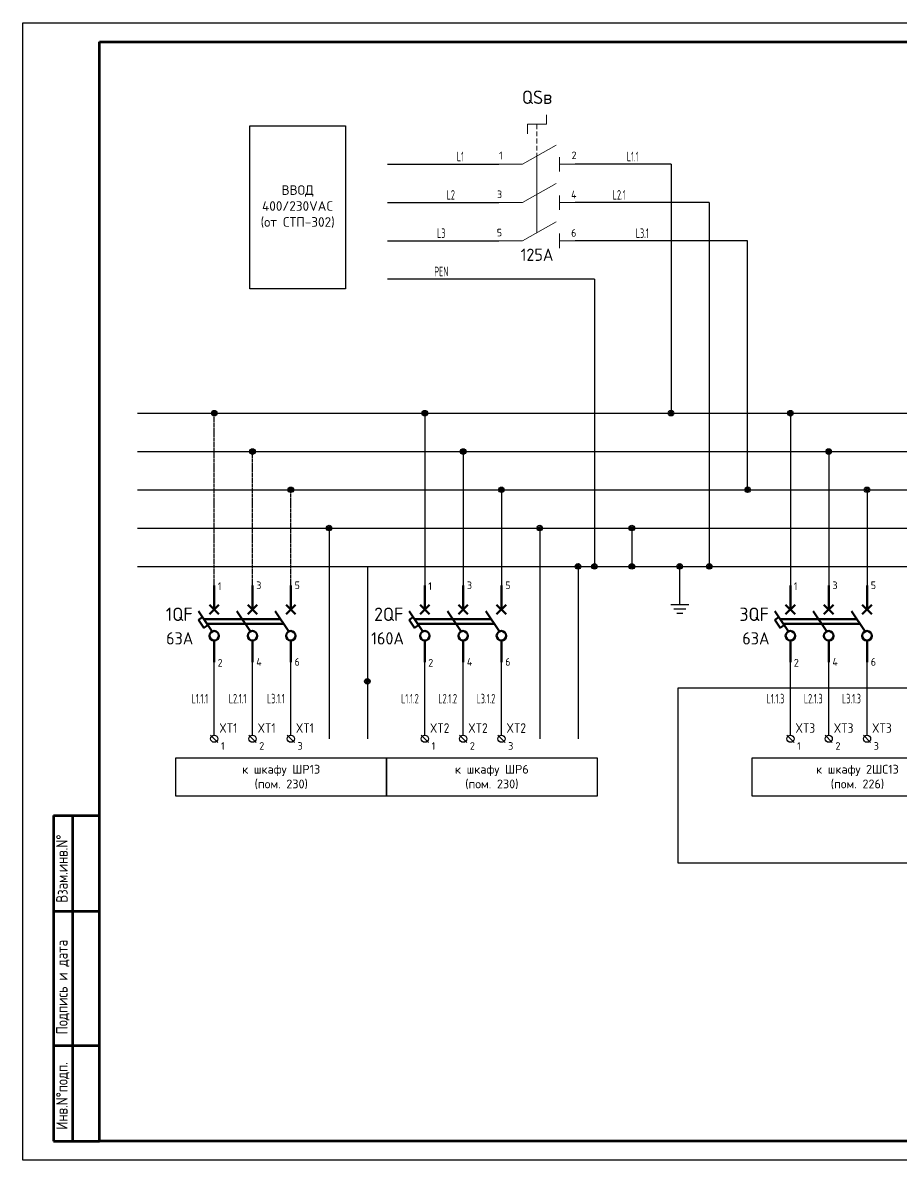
# Model space of a CAD drawing. Extents: x 397 to 835, y -5 to 464.
# Drawn here: x 415.3 to 644.4, y -5.5 to 291.5 of the extents above; entities that cross this region are included whole.
import ezdxf
from ezdxf.enums import TextEntityAlignment as Align

# ---------------------------------------------------------------- set-up
doc = ezdxf.new("R2010")
doc.units = 0
doc.linetypes.add('HIDDEN2', pattern=[0.1875, 0.125, -0.0625])
doc.linetypes.add('STRIH', pattern=[2, 1, -1])
doc.layers.add('_Рамка', color=7, linetype='Continuous', lineweight=25)
for name, color, linetype in [('Layer1', 7, 'Continuous'), ('MISC', 5, 'Continuous'), ('SYMS', 7, 'Continuous'), ('TAGFIXED', 7, 'Continuous'), ('TAGS', 7, 'Continuous'), ('TERMS', 7, 'Continuous'), ('WIREFIXED', 1, 'Continuous'), ('зелено-желтый_2.5_ПВ3', 60, 'Continuous'), ('зелено-желтый_4_ПВ3', 60, 'Continuous'), ('зелено-желтый_6_ПВ3', 60, 'Continuous'), ('медь_шина', 7, 'Continuous'), ('черный_2.5_ПВ3', 250, 'Continuous'), ('черный_6_ПВ3', 250, 'Continuous')]:
    doc.layers.add(name, color=color, linetype=linetype)
doc.styles.add('GOST-2.304_Type-B', font='GOST_Common.ttf')
doc.styles.add('ISOCPEUR', font='isocpeur.ttf', dxfattribs={"width": 0.8})
doc.styles.add('WD', font='txt.shx')
doc.styles.add('WD_IEC', font='ISOCP2.shx', dxfattribs={"width": 0.9, "height": 4})
doc.styles.add('ГОСТ 2.304', font='isocpeur.ttf')

# ---------------------------------------------------------------- blocks, each defined once
blk = doc.blocks.new('HGND2')
for p, q in [((0, 0.09375), (0, -0.09375)), ((0.046875, 0.0625), (0.046875, -0.0625)), ((0.09375, 0.03125), (0.09375, -0.03125))]:
    blk.add_line(p, q)
at = {"style": 'WD', "flags": 1}
blk.add_attdef('X4TERM01', (0, 0), '', height=0.01, dxfattribs=at)
blk = doc.blocks.new('WDDOT')
for radius in [0.72, 0.449, 0.223]:
    blk.add_circle((0, 0), radius)
blk = doc.blocks.new('WD_WNH')
at = {"linetype": 'Continuous', "style": 'WD_IEC', "width": 0.8}
blk.add_attdef('WIRENO', text='', height=2.5, dxfattribs=at).set_placement((0, 0.75), align=Align.CENTER)
at = {"style": 'WD_IEC', "flags": 1}
for tag, p in [('W08USER', (0, 0.375)), ('W04USER', (0, 0.875)), ('W05USER', (0, 0.75)), ('W09USER', (0, 0.25)), ('W03USER', (0, 1)), ('W06USER', (0, 0.625)), ('W07USER', (0, 0.5)), ('W02USER', (0, 1.125)), ('W01USER', (0, 1.25)), ('W10USER', (0, 0.125))]:
    blk.add_attdef(tag, text='', height=0.08, dxfattribs=at).set_placement(p, align=Align.CENTER)
blk = doc.blocks.new('VCB1_021')
at = {"lineweight": 50}
for p, q in [((0, -6.25), (0, 0)), ((-1.25, -7.5), (1.25, -5)), ((-1.25, -5), (1.25, -7.5)), ((-0.5, -12), (-4.09, -6.67)), ((0, -20), (0, -14.38))]:
    blk.add_line(p, q, dxfattribs=at)
blk.add_lwpolyline([(-4.09, -8.93), (-3.05, -8.23), (-1.66, -10.31), (-2.7, -11.01)], close=True, dxfattribs=at)
blk.add_circle((0, -13.12), 1.25, dxfattribs=at)
at = {"style": 'WD_IEC', "flags": 1}
for tag, p, height in [('X2TERM01', (0, 0), 0.08), ('ASSYCODE', (7.5, -12.5), 1), ('FAMILY', (7.5, -15), 1), ('X8TERM02', (0, -20), 0.08)]:
    blk.add_attdef(tag, p, '', height=height, dxfattribs=at)
at = {"style": 'GOST-2.304_Type-B'}
for tag, p in [('TERM01', (0.89, -0.18)), ('TERM02', (0.89, -20.18))]:
    blk.add_attdef(tag, text='', height=2, dxfattribs=at).set_placement(p, align=Align.MIDDLE_LEFT)
for tag, height, style, flags, p in [('DESC3', 2.7, 'WD_IEC', 1, (15, -5)), ('INST', 2.7, 'WD_IEC', 1, (17.5, -7.5)), ('MFG', 1.5, 'WD_IEC', 9, (10, -7.5)), ('CAT', 1.5, 'WD_IEC', 9, (10, -10)), ('LOC', 2.7, 'WD_IEC', 1, (20, -12.5)), ('XREF', 2.7, 'GOST-2.304_Type-B', 1, (25, -17.5)), ('DESC1', 2.7, 'WD_IEC', 1, (15, -20)), ('DESC2', 2.7, 'WD_IEC', 1, (15, -25))]:
    blk.add_attdef(tag, text='', height=height, dxfattribs=dict(style=style, flags=flags)).set_placement(p, align=Align.RIGHT)
for tag, height, p in [('TAG1', 3.5, (-7.5, -7.5)), ('RATING1', 3.2, (-7.31, -13.79))]:
    blk.add_attdef(tag, text='', height=height, dxfattribs=at).set_placement(p, align=Align.MIDDLE_RIGHT)
blk = doc.blocks.new('VCB2_021')
at = {"lineweight": 50}
for p, q in [((0, -6.25), (0, 0)), ((-1.25, -7.5), (1.25, -5)), ((-1.25, -5), (1.25, -7.5)), ((-12.69, -8.75), (-2.69, -8.75)), ((-0.5, -12), (-4.09, -6.67)), ((-11.85, -10), (-1.85, -10)), ((0, -20), (0, -14.38))]:
    blk.add_line(p, q, dxfattribs=at)
blk.add_circle((0, -13.12), 1.25, dxfattribs=at)
at = {"style": 'WD_IEC', "flags": 1}
for tag, p in [('LOC', (15, 5)), ('DESC3', (17.5, 0)), ('DESC2', (17.5, -5)), ('DESC1', (17.5, -22.5)), ('INST', (15, -27.5)), ('XREF', (17.5, -32.5))]:
    blk.add_attdef(tag, text='', height=2.7, dxfattribs=at).set_placement(p, align=Align.RIGHT)
for tag, p, height in [('X2TERM01', (0, 0), 0.08), ('FAMILY', (12.5, -17.5), 1), ('X8TERM02', (0, -20), 0.08)]:
    blk.add_attdef(tag, p, '', height=height, dxfattribs=at)
at = {"style": 'GOST-2.304_Type-B'}
for tag, p in [('TERM01', (0.97, 0.06)), ('TERM02', (0.97, -19.94))]:
    blk.add_attdef(tag, text='', height=2, dxfattribs=at).set_placement(p, align=Align.MIDDLE_LEFT)
at = {"style": 'GOST-2.304_Type-B', "flags": 1}
blk.add_attdef('TAG2', text='', height=3.5, dxfattribs=at).set_placement((2.5, -10), align=Align.MIDDLE_LEFT)
blk = doc.blocks.new('HDS1_001_1-')
at = {"linetype": 'Continuous', "lineweight": 0}
for p, q in [((12.5, 10.44), (12.5, 12.94)), ((7.5, 7.94), (7.5, 10.44)), ((7.5, 10.44), (12.5, 10.44))]:
    blk.add_line(p, q, dxfattribs=at)
at = {"linetype": 'HIDDEN2', "lineweight": 0, "ltscale": 10}
blk.add_line((10, 10.44), (10, 2.14), dxfattribs=at)
at = {"layer": 'Layer1', "lineweight": 0}
for p, q in [((15.87, 1.88), (15.87, -1.88)), ((15.87, 0), (20, 0))]:
    blk.add_line(p, q, dxfattribs=at)
blk.add_lwpolyline([(0, 0), (6.25, 0), (15, 5)], dxfattribs=at)
at = {"style": 'GOST-2.304_Type-B'}
for tag, height, p in [('TAG1', 3.5, (10, 17.5)), ('RATING1', 3.2, (10, -5))]:
    blk.add_attdef(tag, text='', height=height, dxfattribs=at).set_placement(p, align=Align.MIDDLE_CENTER)
at = {"style": 'WD'}
for tag, flags, p in [('MFG', 9, (-10, 10)), ('CAT', 9, (-10, 7.5)), ('ASSYCODE', 9, (-10, 5)), ('WDTYPE', 1, (-10, -15))]:
    blk.add_attdef(tag, text='', height=0.01, dxfattribs=dict(at, flags=flags)).set_placement(p, align=Align.CENTER)
at = {"style": 'GOST-2.304_Type-B'}
blk.add_attdef('TERM01', text='', height=2, dxfattribs=at).set_placement((1.04, 2.25), align=Align.MIDDLE_RIGHT)
blk.add_attdef('TERM02', text='', height=2, dxfattribs=at).set_placement((19.03, 2.33), align=Align.MIDDLE_LEFT)
at = {"style": 'WD', "width": 0.7, "flags": 1}
for tag, p in [('DESC1', (-10, 2.5)), ('DESC2', (-10, -2.5)), ('DESC3', (-10, -5)), ('INST', (-10, -7.5)), ('LOC', (-10, -12.5)), ('WDBLKNAM', (-10, -17.5)), ('POS1', (-10, -20))]:
    blk.add_attdef(tag, text='', height=0.125, dxfattribs=at).set_placement(p, align=Align.CENTER)
at = {"style": 'WD'}
for tag, p, height, flags in [('FAMILY', (-10, 0), 0.01, 9), ('X4TERM01', (0, 0), 0.005, 1), ('X1TERM02', (20, 0), 0.005, 1)]:
    blk.add_attdef(tag, p, '', height=height, dxfattribs=dict(at, flags=flags))
blk = doc.blocks.new('HDS2_001_1-')
at = {"lineweight": 0}
for p, q in [((10, 12.14), (10, 2.14)), ((15.87, 1.88), (15.87, -1.88)), ((15.87, 0), (20, 0))]:
    blk.add_line(p, q, dxfattribs=at)
blk.add_lwpolyline([(0, 0), (6.25, 0), (15, 5)], dxfattribs=at)
at = {"style": 'WD', "width": 0.7, "flags": 1}
for tag, p in [('LOC', (10, 25)), ('WDBLKNAM', (12.5, 22.5)), ('DESC1', (10, 20)), ('POS1', (5, 15)), ('INST', (7.5, 17.5)), ('DESC2', (10, 17.5)), ('DESC3', (12.5, 17.5))]:
    blk.add_attdef(tag, text='', height=0.125, dxfattribs=at).set_placement(p, align=Align.CENTER)
at = {"flags": 1}
for tag, height, style, p in [('WDTYPE', 0.01, 'WD', (7.5, 22.5)), ('RATING1', 3.2, 'GOST-2.304_Type-B', (10, -12.5))]:
    blk.add_attdef(tag, text='', height=height, dxfattribs=dict(at, style=style)).set_placement(p, align=Align.CENTER)
at = {"style": 'WD'}
for tag, p, height, flags in [('FAMILY', (10, 22.5), 0.01, 9), ('X4TERM01', (0, 0), 0.005, 1), ('X1TERM02', (20, 0), 0.005, 1)]:
    blk.add_attdef(tag, p, '', height=height, dxfattribs=dict(at, flags=flags))
at = {"style": 'GOST-2.304_Type-B'}
blk.add_attdef('TERM01', text='', height=2, dxfattribs=at).set_placement((0.89, 2.14), align=Align.MIDDLE_RIGHT)
blk.add_attdef('TERM02', text='', height=2, dxfattribs=at).set_placement((18.91, 2.07), align=Align.MIDDLE_LEFT)
at = {"style": 'GOST-2.304_Type-B', "flags": 1}
blk.add_attdef('TAG2', text='', height=3.5, dxfattribs=at).set_placement((10, -5), align=Align.MIDDLE_CENTER)
blk = doc.blocks.new('HT0001_013')
at = {"linetype": 'Continuous'}
blk.add_line((-0.94, 0.94), (0.94, -0.94), dxfattribs=at)
blk.add_circle((0, 0), 0.938, dxfattribs=at)
at = {"style": 'WD_IEC', "flags": 1}
for tag, p in [('DESC3', (-5, 12.5)), ('DESC2', (-5, 7.5)), ('DESC1', (-5, 2.5)), ('INST', (-5, -10)), ('LOC', (-5, -15))]:
    blk.add_attdef(tag, text='', height=2.5, dxfattribs=at).set_placement(p, align=Align.RIGHT)
at = {"style": 'GOST-2.304_Type-B', "flags": 8}
blk.add_attdef('TAGSTRIP', text='', height=2.5, dxfattribs=at).set_placement((1.31, 2.79), align=Align.MIDDLE_LEFT)
at = {"style": 'WD_IEC', "flags": 1}
for tag, p, height in [('MFG', (-7.5, 0), 1.5), ('X4TERM01', (-0.94, 0), 0.08), ('X2TERM01', (0, 0.94), 0.08), ('X1TERM01', (0.94, 0), 0.08), ('CAT', (-7.5, -2.5), 1.5), ('X8TERM01', (0, -0.94), 0.08), ('ASSYCODE', (-10, -5), 1), ('CATDESC', (-10, -17.5), 1)]:
    blk.add_attdef(tag, p, '', height=height, dxfattribs=at)
at = {"style": 'GOST-2.304_Type-B'}
blk.add_attdef('TERM01', text='', height=2, dxfattribs=at).set_placement((1.76, -1.89), align=Align.MIDDLE_LEFT)
blk = doc.blocks.new('WD_WNV')
at = {"linetype": 'Continuous', "style": 'WD_IEC', "width": 0.8}
blk.add_attdef('WIRENO', text='', height=2.5, dxfattribs=at).set_placement((-1.6, 0), align=Align.MIDDLE_RIGHT)
at = {"style": 'WD_IEC', "flags": 1}
for tag, p in [('W08USER', (-1, 0.375)), ('W04USER', (-1, 0.875)), ('W05USER', (-1, 0.75)), ('W09USER', (-1, 0.25)), ('W03USER', (-1, 1)), ('W06USER', (-1, 0.625)), ('W07USER', (-1, 0.5)), ('W02USER', (-1, 1.125)), ('W01USER', (-1, 1.25)), ('W10USER', (-1, 0.125))]:
    blk.add_attdef(tag, text='', height=0.08, dxfattribs=at).set_placement(p, align=Align.CENTER)
blk = doc.blocks.new('*U173')
at = {"color": 4, "lineweight": 60}
for p, q in [((21243.22, 46109.74), (21243.22, 46024.74)), ((21243.22, 46109.74), (21255.22, 46109.74)), ((21248.22, 46109.74), (21248.22, 46024.74)), ((21243.22, 46084.74), (21255.22, 46084.74)), ((21243.22, 46049.74), (21255.22, 46049.74)), ((21243.22, 46024.74), (21255.22, 46024.74))]:
    blk.add_line(p, q, dxfattribs=at)
at = {"color": 7, "lineweight": 30}
blk.add_lwpolyline([(21235.22, 46316.74), (21655.22, 46316.74), (21655.22, 46019.74), (21235.22, 46019.74)], close=True, dxfattribs=at)
at = {"color": 4, "lineweight": 60}
blk.add_lwpolyline([(21255.22, 46311.74), (21650.22, 46311.74), (21650.22, 46024.74), (21255.22, 46024.74)], close=True, dxfattribs=at)
at = {"color": 7, "lineweight": 30, "style": 'ISOCPEUR', "width": 0.8}
for s, p in [('Взам.инв.N%%d', (21246.94, 46087.01)), ('Подпись и дата', (21246.93, 46052.63)), ('Инв.N%%dподп.', (21246.93, 46027.75))]:
    blk.add_text(s, height=3, rotation=90, dxfattribs=at).set_placement(p)
at = {"color": 5, "lineweight": 50, "style": 'ISOCPEUR', "width": 0.8}
blk.add_attdef('ШИФР_ОБЪЕКТА', text='', height=5, dxfattribs=at).set_placement((21590.22, 46074.74), align=Align.MIDDLE_CENTER)
at = {"color": 7, "lineweight": 30, "style": 'ISOCPEUR', "width": 0.8}
for tag, p in [('СТАДИЯ', (21607.72, 46044.74)), ('КОЛИЧЕСТВО_ЛИСТОВ_КОМПЛЕКТА', (21640.22, 46044.69))]:
    blk.add_attdef(tag, text='', height=3.5, dxfattribs=at).set_placement(p, align=Align.MIDDLE_CENTER)
blk.add_attdef('НОМЕР_ЛИСТА', text='', height=3.5, dxfattribs=at).set_placement((21622.66, 46044.69), align=Align.MIDDLE)
blk.add_attdef('ФОРМАТ', (21630.16, 46020.8), '', height=3.5, dxfattribs=at)

msp = doc.modelspace()

# ---------------------------------------------------------------- linework, layer by layer
msp.add_line((574.33, 159.57), (574.33, 149.57))
at = {"color": 60}
msp.add_line((564.56, 154.57), (564.56, 149.57), dxfattribs=at)
for points in [[(499.56, 264.57), (499.56, 222.07), (474.56, 222.07), (474.56, 264.57)], [(510.27, 99.57), (510.27, 89.57), (455.27, 89.57), (455.27, 99.57)], [(565.27, 99.57), (565.27, 89.57), (510.27, 89.57), (510.27, 99.57)], [(660.74, 99.57), (660.74, 89.57), (605.74, 89.57), (605.74, 99.57)]]:
    msp.add_lwpolyline(points, close=True)
at = {"layer": 'зелено-желтый_2.5_ПВ3'}
msp.add_line((586.83, 139.57), (586.83, 149.57), dxfattribs=at)
at = {"layer": 'зелено-желтый_4_ПВ3'}
for q in [(510.5, 224.57), (564.56, 154.57)]:
    msp.add_line((564.56, 224.57), q, dxfattribs=at)
at = {"layer": 'зелено-желтый_6_ПВ3'}
for p, q in [((505.27, 149.57), (505.27, 104.57)), ((560.27, 149.57), (560.27, 104.57))]:
    msp.add_line(p, q, dxfattribs=at)
at = {"layer": 'медь_шина', "color": 2}
msp.add_line((445.27, 189.57), (824.56, 189.57), dxfattribs=at)
at = {"layer": 'медь_шина', "color": 3}
msp.add_line((445.27, 179.57), (824.56, 179.57), dxfattribs=at)
at = {"layer": 'медь_шина', "color": 1}
msp.add_line((445.27, 169.57), (824.56, 169.57), dxfattribs=at)
at = {"layer": 'медь_шина', "color": 60}
msp.add_line((445.27, 149.57), (824.56, 149.57), dxfattribs=at)
at = {"layer": 'черный_2.5_ПВ3', "color": 5}
msp.add_line((445.27, 159.57), (824.56, 159.57), dxfattribs=at)
at = {"layer": 'черный_6_ПВ3', "color": 2}
for p, q in [((510.5, 254.57), (539.56, 254.57)), ((584.56, 254.57), (559.56, 254.57)), ((584.56, 254.57), (584.56, 189.57))]:
    msp.add_line(p, q, dxfattribs=at)
at = {"layer": 'черный_6_ПВ3', "color": 3}
for p, q in [((510.51, 244.57), (539.56, 244.57)), ((594.56, 244.57), (559.56, 244.57)), ((594.56, 244.57), (594.56, 149.7))]:
    msp.add_line(p, q, dxfattribs=at)
at = {"layer": 'черный_6_ПВ3', "color": 1}
for p, q in [((510.5, 234.57), (539.56, 234.57)), ((604.56, 234.57), (559.56, 234.57)), ((604.56, 169.57), (604.56, 234.57))]:
    msp.add_line(p, q, dxfattribs=at)
at = {"layer": 'черный_6_ПВ3', "linetype": 'HIDDEN2'}
for p, q in [((465.27, 144.57), (465.27, 189.57)), ((475.27, 144.57), (475.27, 179.57)), ((485.27, 144.57), (485.27, 169.57))]:
    msp.add_line(p, q, dxfattribs=at)
at = {"layer": 'черный_6_ПВ3'}
for p, q in [((520.27, 189.57), (520.27, 144.57)), ((615.74, 189.57), (615.74, 144.57)), ((530.27, 179.57), (530.27, 144.57)), ((625.74, 179.57), (625.74, 144.57)), ((540.27, 169.57), (540.27, 144.57)), ((635.74, 169.57), (635.74, 144.57)), ((495.27, 159.57), (495.27, 104.57)), ((550.27, 159.57), (550.27, 104.57)), ((465.27, 105.51), (465.27, 124.57)), ((475.27, 105.51), (475.27, 124.57)), ((485.27, 105.51), (485.27, 124.57)), ((520.27, 105.51), (520.27, 124.57)), ((530.27, 105.51), (530.27, 124.57)), ((540.27, 105.51), (540.27, 124.57)), ((615.74, 105.51), (615.74, 124.57)), ((625.74, 105.51), (625.74, 124.57)), ((635.74, 105.51), (635.74, 124.57))]:
    msp.add_line(p, q, dxfattribs=at)
at = {"layer": 'черный_6_ПВ3', "color": 1}
msp.add_lwpolyline([(586.44, 117.82), (728.65, 117.82), (728.65, 72.09), (586.44, 72.09)], close=True, dxfattribs=at)

# ---------------------------------------------------------------- block references
at = {"layer": '_Рамка'}
msp.add_blockref('*U173', (-20819.94, -46025.23), dxfattribs=at)
at = {"layer": 'SYMS'}
ref = msp.add_blockref('HDS1_001_1-', (539.56, 254.57), dxfattribs=at)
ref.add_attrib('TAG1F', 'QSв', dxfattribs={"layer": 'TAGFIXED', "height": 3.5, "style": 'GOST-2.304_Type-B'}).set_placement((549.56, 272.07), align=Align.MIDDLE_CENTER)
ref.add_attrib('RATING1', '125A', dxfattribs={"layer": 'MISC', "height": 3.2, "style": 'GOST-2.304_Type-B'}).set_placement((549.56, 230.94), align=Align.MIDDLE_CENTER)
ref.add_attrib('TERM01', '1', dxfattribs={"layer": 'TERMS', "height": 2, "style": 'GOST-2.304_Type-B'}).set_placement((540.61, 256.83), align=Align.MIDDLE_RIGHT)
ref.add_attrib('TERM02', '2', dxfattribs={"layer": 'TERMS', "height": 2, "style": 'GOST-2.304_Type-B'}).set_placement((558.59, 256.9), align=Align.MIDDLE_LEFT)
ref = msp.add_blockref('HDS2_001_1-', (539.56, 244.57), dxfattribs=at)
ref.add_attrib('TERM01', '3', dxfattribs={"layer": 'TERMS', "height": 2, "style": 'GOST-2.304_Type-B'}).set_placement((540.45, 246.71), align=Align.MIDDLE_RIGHT)
ref.add_attrib('TERM02', '4', dxfattribs={"layer": 'TERMS', "height": 2, "style": 'GOST-2.304_Type-B'}).set_placement((558.47, 246.64), align=Align.MIDDLE_LEFT)
ref = msp.add_blockref('HDS2_001_1-', (539.56, 234.57), dxfattribs=at)
ref.add_attrib('TERM01', '5', dxfattribs={"layer": 'TERMS', "height": 2, "style": 'GOST-2.304_Type-B'}).set_placement((540.45, 236.71), align=Align.MIDDLE_RIGHT)
ref.add_attrib('TERM02', '6', dxfattribs={"layer": 'TERMS', "height": 2, "style": 'GOST-2.304_Type-B'}).set_placement((558.47, 236.64), align=Align.MIDDLE_LEFT)
for p in [(465.27, 189.57), (520.27, 189.57), (584.56, 189.57), (615.74, 189.57), (475.27, 179.57), (530.27, 179.57), (625.74, 179.57), (485.27, 169.57), (540.27, 169.57), (604.56, 169.57), (635.74, 169.57), (495.27, 159.57), (550.27, 159.57), (574.33, 159.57), (560.27, 149.57), (564.56, 149.57), (574.33, 149.57), (586.83, 149.57), (594.56, 149.57), (505.27, 119.57)]:
    msp.add_blockref('WDDOT', p, dxfattribs=at)
ref = msp.add_blockref('VCB2_021', (475.27, 144.57), dxfattribs=at)
ref.add_attrib('TERM01', '3', dxfattribs={"layer": 'TERMS', "height": 2, "style": 'GOST-2.304_Type-B'}).set_placement((476.25, 144.63), align=Align.MIDDLE_LEFT)
ref.add_attrib('TERM02', '4', dxfattribs={"layer": 'TERMS', "height": 2, "style": 'GOST-2.304_Type-B'}).set_placement((476.25, 124.63), align=Align.MIDDLE_LEFT)
ref = msp.add_blockref('VCB2_021', (485.27, 144.57), dxfattribs=at)
ref.add_attrib('TERM01', '5', dxfattribs={"layer": 'TERMS', "height": 2, "style": 'GOST-2.304_Type-B'}).set_placement((486.25, 144.63), align=Align.MIDDLE_LEFT)
ref.add_attrib('TERM02', '6', dxfattribs={"layer": 'TERMS', "height": 2, "style": 'GOST-2.304_Type-B'}).set_placement((486.25, 124.63), align=Align.MIDDLE_LEFT)
ref = msp.add_blockref('VCB2_021', (530.27, 144.57), dxfattribs=at)
ref.add_attrib('TERM01', '3', dxfattribs={"layer": 'TERMS', "height": 2, "style": 'GOST-2.304_Type-B'}).set_placement((531.25, 144.63), align=Align.MIDDLE_LEFT)
ref.add_attrib('TERM02', '4', dxfattribs={"layer": 'TERMS', "height": 2, "style": 'GOST-2.304_Type-B'}).set_placement((531.25, 124.63), align=Align.MIDDLE_LEFT)
ref = msp.add_blockref('VCB2_021', (540.27, 144.57), dxfattribs=at)
ref.add_attrib('TERM01', '5', dxfattribs={"layer": 'TERMS', "height": 2, "style": 'GOST-2.304_Type-B'}).set_placement((541.25, 144.63), align=Align.MIDDLE_LEFT)
ref.add_attrib('TERM02', '6', dxfattribs={"layer": 'TERMS', "height": 2, "style": 'GOST-2.304_Type-B'}).set_placement((541.25, 124.63), align=Align.MIDDLE_LEFT)
ref = msp.add_blockref('VCB2_021', (625.74, 144.57), dxfattribs=at)
ref.add_attrib('TERM01', '3', dxfattribs={"layer": 'TERMS', "height": 2, "style": 'GOST-2.304_Type-B'}).set_placement((626.71, 144.63), align=Align.MIDDLE_LEFT)
ref.add_attrib('TERM02', '4', dxfattribs={"layer": 'TERMS', "height": 2, "style": 'GOST-2.304_Type-B'}).set_placement((626.71, 124.63), align=Align.MIDDLE_LEFT)
ref = msp.add_blockref('VCB2_021', (635.74, 144.57), dxfattribs=at)
ref.add_attrib('TERM01', '5', dxfattribs={"layer": 'TERMS', "height": 2, "style": 'GOST-2.304_Type-B'}).set_placement((636.71, 144.63), align=Align.MIDDLE_LEFT)
ref.add_attrib('TERM02', '6', dxfattribs={"layer": 'TERMS', "height": 2, "style": 'GOST-2.304_Type-B'}).set_placement((636.71, 124.63), align=Align.MIDDLE_LEFT)
ref = msp.add_blockref('VCB1_021', (465.27, 144.57), dxfattribs=at)
ref.add_attrib('TAG1F', '1QF', dxfattribs={"layer": 'TAGFIXED', "height": 3.5, "style": 'GOST-2.304_Type-B'}).set_placement((459.63, 137.07), align=Align.MIDDLE_RIGHT)
ref.add_attrib('RATING1', '63A', dxfattribs={"layer": 'MISC', "height": 3.2, "style": 'GOST-2.304_Type-B'}).set_placement((459.81, 130.78), align=Align.MIDDLE_RIGHT)
ref.add_attrib('TERM01', '1', dxfattribs={"layer": 'TERMS', "height": 2, "style": 'GOST-2.304_Type-B'}).set_placement((466.17, 144.4), align=Align.MIDDLE_LEFT)
ref.add_attrib('TERM02', '2', dxfattribs={"layer": 'TERMS', "height": 2, "style": 'GOST-2.304_Type-B'}).set_placement((466.17, 124.4), align=Align.MIDDLE_LEFT)
ref = msp.add_blockref('VCB1_021', (520.27, 144.57), dxfattribs=at)
ref.add_attrib('TAG1F', '2QF', dxfattribs={"layer": 'TAGFIXED', "height": 3.5, "style": 'GOST-2.304_Type-B'}).set_placement((514.63, 137.07), align=Align.MIDDLE_RIGHT)
ref.add_attrib('RATING1', '160A', dxfattribs={"layer": 'MISC', "height": 3.2, "style": 'GOST-2.304_Type-B'}).set_placement((514.81, 130.78), align=Align.MIDDLE_RIGHT)
ref.add_attrib('TERM01', '1', dxfattribs={"layer": 'TERMS', "height": 2, "style": 'GOST-2.304_Type-B'}).set_placement((521.17, 144.4), align=Align.MIDDLE_LEFT)
ref.add_attrib('TERM02', '2', dxfattribs={"layer": 'TERMS', "height": 2, "style": 'GOST-2.304_Type-B'}).set_placement((521.17, 124.4), align=Align.MIDDLE_LEFT)
ref = msp.add_blockref('VCB1_021', (615.74, 144.57), dxfattribs=at)
ref.add_attrib('TAG1F', '3QF', dxfattribs={"layer": 'TAGFIXED', "height": 3.5, "style": 'GOST-2.304_Type-B'}).set_placement((610.09, 137.07), align=Align.MIDDLE_RIGHT)
ref.add_attrib('RATING1', '63A', dxfattribs={"layer": 'MISC', "height": 3.2, "style": 'GOST-2.304_Type-B'}).set_placement((610.28, 130.78), align=Align.MIDDLE_RIGHT)
ref.add_attrib('TERM01', '1', dxfattribs={"layer": 'TERMS', "height": 2, "style": 'GOST-2.304_Type-B'}).set_placement((616.63, 144.4), align=Align.MIDDLE_LEFT)
ref.add_attrib('TERM02', '2', dxfattribs={"layer": 'TERMS', "height": 2, "style": 'GOST-2.304_Type-B'}).set_placement((616.63, 124.4), align=Align.MIDDLE_LEFT)
at = {"layer": 'SYMS', "xscale": 25, "yscale": 25, "zscale": 25, "rotation": 270}
msp.add_blockref('HGND2', (586.83, 139.57), dxfattribs=at)
at = {"layer": 'SYMS'}
ref = msp.add_blockref('HT0001_013', (465.27, 104.57), dxfattribs=at)
ref.add_attrib('TAGSTRIP', 'XT1', dxfattribs={"layer": 'TAGS', "height": 2.5, "style": 'GOST-2.304_Type-B', "width": 0.9, "flags": 8}).set_placement((466.59, 107.36), align=Align.MIDDLE_LEFT)
ref.add_attrib('TERM01', '1', dxfattribs={"layer": 'TERMS', "height": 2, "style": 'GOST-2.304_Type-B'}).set_placement((467.03, 102.68), align=Align.MIDDLE_LEFT)
ref = msp.add_blockref('HT0001_013', (475.27, 104.57), dxfattribs=at)
ref.add_attrib('TAGSTRIP', 'XT1', dxfattribs={"layer": 'TAGS', "height": 2.5, "style": 'GOST-2.304_Type-B', "width": 0.9, "flags": 8}).set_placement((476.59, 107.36), align=Align.MIDDLE_LEFT)
ref.add_attrib('TERM01', '2', dxfattribs={"layer": 'TERMS', "height": 2, "style": 'GOST-2.304_Type-B'}).set_placement((477.03, 102.68), align=Align.MIDDLE_LEFT)
ref = msp.add_blockref('HT0001_013', (485.27, 104.57), dxfattribs=at)
ref.add_attrib('TAGSTRIP', 'XT1', dxfattribs={"layer": 'TAGS', "height": 2.5, "style": 'GOST-2.304_Type-B', "width": 0.9, "flags": 8}).set_placement((486.59, 107.36), align=Align.MIDDLE_LEFT)
ref.add_attrib('TERM01', '3', dxfattribs={"layer": 'TERMS', "height": 2, "style": 'GOST-2.304_Type-B'}).set_placement((487.03, 102.68), align=Align.MIDDLE_LEFT)
ref = msp.add_blockref('HT0001_013', (520.27, 104.57), dxfattribs=at)
ref.add_attrib('TAGSTRIP', 'XT2', dxfattribs={"layer": 'TAGS', "height": 2.5, "style": 'GOST-2.304_Type-B', "width": 0.9, "flags": 8}).set_placement((521.59, 107.36), align=Align.MIDDLE_LEFT)
ref.add_attrib('TERM01', '1', dxfattribs={"layer": 'TERMS', "height": 2, "style": 'GOST-2.304_Type-B'}).set_placement((522.03, 102.68), align=Align.MIDDLE_LEFT)
ref = msp.add_blockref('HT0001_013', (530.27, 104.57), dxfattribs=at)
ref.add_attrib('TAGSTRIP', 'XT2', dxfattribs={"layer": 'TAGS', "height": 2.5, "style": 'GOST-2.304_Type-B', "width": 0.9, "flags": 8}).set_placement((531.59, 107.36), align=Align.MIDDLE_LEFT)
ref.add_attrib('TERM01', '2', dxfattribs={"layer": 'TERMS', "height": 2, "style": 'GOST-2.304_Type-B'}).set_placement((532.03, 102.68), align=Align.MIDDLE_LEFT)
ref = msp.add_blockref('HT0001_013', (540.27, 104.57), dxfattribs=at)
ref.add_attrib('TAGSTRIP', 'XT2', dxfattribs={"layer": 'TAGS', "height": 2.5, "style": 'GOST-2.304_Type-B', "width": 0.9, "flags": 8}).set_placement((541.59, 107.36), align=Align.MIDDLE_LEFT)
ref.add_attrib('TERM01', '3', dxfattribs={"layer": 'TERMS', "height": 2, "style": 'GOST-2.304_Type-B'}).set_placement((542.03, 102.68), align=Align.MIDDLE_LEFT)
ref = msp.add_blockref('HT0001_013', (615.74, 104.57), dxfattribs=at)
ref.add_attrib('TAGSTRIP', 'XT3', dxfattribs={"layer": 'TAGS', "height": 2.5, "style": 'GOST-2.304_Type-B', "width": 0.9, "flags": 8}).set_placement((617.05, 107.36), align=Align.MIDDLE_LEFT)
ref.add_attrib('TERM01', '1', dxfattribs={"layer": 'TERMS', "height": 2, "style": 'GOST-2.304_Type-B'}).set_placement((617.5, 102.68), align=Align.MIDDLE_LEFT)
ref = msp.add_blockref('HT0001_013', (625.74, 104.57), dxfattribs=at)
ref.add_attrib('TAGSTRIP', 'XT3', dxfattribs={"layer": 'TAGS', "height": 2.5, "style": 'GOST-2.304_Type-B', "width": 0.9, "flags": 8}).set_placement((627.05, 107.36), align=Align.MIDDLE_LEFT)
ref.add_attrib('TERM01', '2', dxfattribs={"layer": 'TERMS', "height": 2, "style": 'GOST-2.304_Type-B'}).set_placement((627.5, 102.68), align=Align.MIDDLE_LEFT)
ref = msp.add_blockref('HT0001_013', (635.74, 104.57), dxfattribs=at)
ref.add_attrib('TAGSTRIP', 'XT3', dxfattribs={"layer": 'TAGS', "height": 2.5, "style": 'GOST-2.304_Type-B', "width": 0.9, "flags": 8}).set_placement((637.05, 107.36), align=Align.MIDDLE_LEFT)
ref.add_attrib('TERM01', '3', dxfattribs={"layer": 'TERMS', "height": 2, "style": 'GOST-2.304_Type-B'}).set_placement((637.5, 102.68), align=Align.MIDDLE_LEFT)
at = {"layer": 'WIREFIXED'}
ref = msp.add_blockref('WD_WNH', (529.56, 254.57), dxfattribs=at)
ref.add_attrib('WIRENOF', 'L1', dxfattribs={"linetype": 'Continuous', "height": 2.5, "style": 'WD_IEC', "width": 0.6}).set_placement((529.56, 255.32), align=Align.CENTER)
ref = msp.add_blockref('WD_WNH', (574.56, 254.57), dxfattribs=at)
ref.add_attrib('WIRENOF', 'L1.1', dxfattribs={"linetype": 'Continuous', "height": 2.5, "style": 'WD_IEC', "width": 0.6}).set_placement((574.56, 255.32), align=Align.CENTER)
ref = msp.add_blockref('WD_WNH', (527.06, 244.57), dxfattribs=at)
ref.add_attrib('WIRENOF', 'L2', dxfattribs={"linetype": 'Continuous', "height": 2.5, "style": 'WD_IEC', "width": 0.6}).set_placement((527.06, 245.32), align=Align.CENTER)
ref = msp.add_blockref('WD_WNH', (571.03, 244.57), dxfattribs=at)
ref.add_attrib('WIRENOF', 'L2.1', dxfattribs={"linetype": 'Continuous', "height": 2.5, "style": 'WD_IEC', "width": 0.6}).set_placement((571.03, 245.32), align=Align.CENTER)
ref = msp.add_blockref('WD_WNH', (524.56, 234.57), dxfattribs=at)
ref.add_attrib('WIRENOF', 'L3', dxfattribs={"linetype": 'Continuous', "height": 2.5, "style": 'WD_IEC', "width": 0.6}).set_placement((524.56, 235.32), align=Align.CENTER)
ref = msp.add_blockref('WD_WNH', (577.06, 234.57), dxfattribs=at)
ref.add_attrib('WIRENOF', 'L3.1', dxfattribs={"linetype": 'Continuous', "height": 2.5, "style": 'WD_IEC', "width": 0.6}).set_placement((577.06, 235.32), align=Align.CENTER)
ref = msp.add_blockref('WD_WNH', (524.56, 224.57), dxfattribs=at)
ref.add_attrib('WIRENOF', 'PEN', dxfattribs={"linetype": 'Continuous', "height": 2.5, "style": 'WD_IEC', "width": 0.6}).set_placement((524.56, 225.32), align=Align.CENTER)
ref = msp.add_blockref('WD_WNV', (465.27, 115.04), dxfattribs=at)
ref.add_attrib('WIRENOF', 'L1.1.1', dxfattribs={"linetype": 'Continuous', "height": 2.5, "style": 'WD_IEC', "width": 0.6}).set_placement((463.67, 115.04), align=Align.MIDDLE_RIGHT)
ref = msp.add_blockref('WD_WNV', (475.27, 115.04), dxfattribs=at)
ref.add_attrib('WIRENOF', 'L2.1.1', dxfattribs={"linetype": 'Continuous', "height": 2.5, "style": 'WD_IEC', "width": 0.6}).set_placement((473.67, 115.04), align=Align.MIDDLE_RIGHT)
ref = msp.add_blockref('WD_WNV', (485.27, 115.04), dxfattribs=at)
ref.add_attrib('WIRENOF', 'L3.1.1', dxfattribs={"linetype": 'Continuous', "height": 2.5, "style": 'WD_IEC', "width": 0.6}).set_placement((483.67, 115.04), align=Align.MIDDLE_RIGHT)
ref = msp.add_blockref('WD_WNV', (520.27, 115.04), dxfattribs=at)
ref.add_attrib('WIRENOF', 'L1.1.2', dxfattribs={"linetype": 'Continuous', "height": 2.5, "style": 'WD_IEC', "width": 0.6}).set_placement((518.67, 115.04), align=Align.MIDDLE_RIGHT)
ref = msp.add_blockref('WD_WNV', (530.27, 115.04), dxfattribs=at)
ref.add_attrib('WIRENOF', 'L2.1.2', dxfattribs={"linetype": 'Continuous', "height": 2.5, "style": 'WD_IEC', "width": 0.6}).set_placement((528.67, 115.04), align=Align.MIDDLE_RIGHT)
ref = msp.add_blockref('WD_WNV', (540.27, 115.04), dxfattribs=at)
ref.add_attrib('WIRENOF', 'L3.1.2', dxfattribs={"linetype": 'Continuous', "height": 2.5, "style": 'WD_IEC', "width": 0.6}).set_placement((538.67, 115.04), align=Align.MIDDLE_RIGHT)
ref = msp.add_blockref('WD_WNV', (615.74, 115.04), dxfattribs=at)
ref.add_attrib('WIRENOF', 'L1.1.3', dxfattribs={"linetype": 'Continuous', "height": 2.5, "style": 'WD_IEC', "width": 0.6}).set_placement((614.14, 115.04), align=Align.MIDDLE_RIGHT)
ref = msp.add_blockref('WD_WNV', (625.74, 115.04), dxfattribs=at)
ref.add_attrib('WIRENOF', 'L2.1.3', dxfattribs={"linetype": 'Continuous', "height": 2.5, "style": 'WD_IEC', "width": 0.6}).set_placement((624.14, 115.04), align=Align.MIDDLE_RIGHT)
ref = msp.add_blockref('WD_WNV', (635.74, 115.04), dxfattribs=at)
ref.add_attrib('WIRENOF', 'L3.1.3', dxfattribs={"linetype": 'Continuous', "height": 2.5, "style": 'WD_IEC', "width": 0.6}).set_placement((634.14, 115.04), align=Align.MIDDLE_RIGHT)

# ---------------------------------------------------------------- texts
at = {"color": 7, "linetype": 'STRIH', "lineweight": 20, "attachment_point": 5, "style": 'ГОСТ 2.304'}
for s, insert, char_height, width in [('{\\C256;ВВОД \\P400/230VAC\\P(от СТП-302)}', (487.06, 243.54), 2.5, 25), ('{\\C256;к шкафу ШР13\\P(пом. 230)}', (482.77, 94.57), 2.3, 55), ('{\\C256;к шкафу ШР6\\P(пом. 230)}', (537.77, 94.57), 2.3, 55), ('{\\C256;к шкафу 2ШС13\\P(пом. 226)}', (633.24, 94.57), 2.3, 55)]:
    msp.add_mtext(s, dxfattribs=dict(at, insert=insert, char_height=char_height, width=width))

doc.saveas('drawing.dxf')
